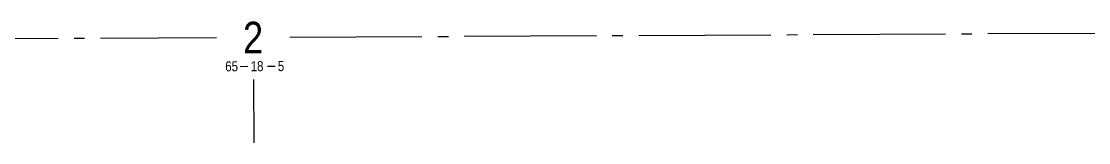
# Model space of a CAD drawing. Extents: x 519217 to 529401, y 6048073 to 6055420.
# Drawn here: x 524990 to 525999, y 6049828 to 6049944 of the extents above; entities that cross this region are included whole.
import ezdxf
from ezdxf.enums import TextEntityAlignment as Align

# ---------------------------------------------------------------- set-up
doc = ezdxf.new("R2010")
doc.units = 0
doc.header["$LTSCALE"] = 5
doc.linetypes.add('foc-QUARTERLINE', pattern=[33, 25, -3, 2, -3])
for name, color, linetype in [('10', 1, 'Continuous'), ('9', 3, 'Continuous'), ('L-SECLBL', 7, 'Continuous'), ('L-SECQ', 8, 'foc-QUARTERLINE')]:
    doc.layers.add(name, color=color, linetype=linetype)
doc.styles.add('80L', font='ARIALN.TTF', dxfattribs={"height": 10})
doc.styles.add('SIMPLEX', font='ARIALN.TTF')

# ---------------------------------------------------------------- blocks, each defined once
blk = doc.blocks.new('L-SECLBL')
at = {"layer": '9', "color": 7}
for p, q in [((-5.1, -27.8), (-12.3, -27.8)), ((20.7, -27.8), (13.5, -27.8))]:
    blk.add_line(p, q, dxfattribs=at)
at = {"layer": '10', "color": 2, "style": 'SIMPLEX'}
blk.add_attdef('SEC', text='', height=30, dxfattribs=at).set_placement((0, 0), align=Align.MIDDLE)
at = {"layer": '10', "color": 5, "style": '80L'}
blk.add_attdef('TWP', text='', height=9.5, dxfattribs=at).set_placement((-14.4, -27.4), align=Align.MIDDLE_RIGHT)
blk.add_attdef('RGE', text='', height=9.5, dxfattribs=at).set_placement((3.6, -27.4), align=Align.MIDDLE_CENTER)
blk.add_attdef('MER', text='', height=9.5, dxfattribs=at).set_placement((23.2, -27.4), align=Align.MIDDLE_LEFT)

msp = doc.modelspace()

# ---------------------------------------------------------------- linework, layer by layer
at = {"layer": 'L-SECQ', "flags": 128}
for points in [[(525243.357, 6049928.633), (526013.001, 6049932.481)], [(524404.518, 6049924.44), (525174.111, 6049928.287)], [(525208.983, 6049888.482), (525209.319, 6049828.487)]]:
    msp.add_lwpolyline(points, dxfattribs=at)

# ---------------------------------------------------------------- block references
at = {"layer": 'L-SECLBL', "color": 6, "xscale": 0.9994849999999839, "yscale": 0.9994849999999839, "zscale": 0.9994849999999839, "rotation": 0.2782429756975779}
msp.add_blockref('L-SECLBL', (525208.759, 6049928.46), dxfattribs=at).add_auto_attribs({'SEC': '2', 'TWP': '65', 'RGE': '18', 'MER': '5'})

doc.saveas('drawing.dxf')
